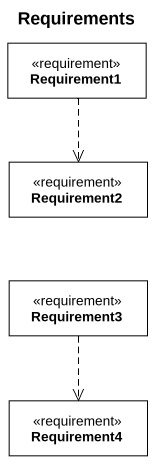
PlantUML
@startuml
title Requirements
hide circle
hide empty members
class Requirement1 <<requirement>>
class Requirement2 <<requirement>>
class Requirement3 <<requirement>>
class Requirement4 <<requirement>>
Requirement1 ..> Requirement2
Requirement3 ..> Requirement4
@enduml
